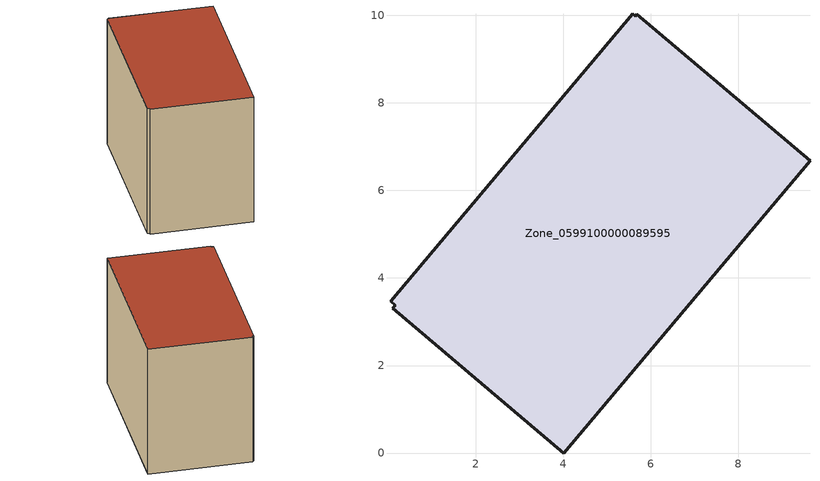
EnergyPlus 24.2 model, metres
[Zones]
Zone_0599100000089595
 floor ground (C_G): 9.64,6.68 4.01,0 0.11,3.31 0.17,3.38 0.05,3.46 5.59,10.03 5.64,9.98 5.68,10.03 z0
 wall outside (C_F): 4.01,0 9.64,6.68 5.68,10.03 5.64,9.98 5.59,10.03 0.05,3.46 0.17,3.38 0.11,3.31 4.01,0 z0:7.02
 roof outside (C_R): 5.64,9.98 5.59,10.03 0.05,3.46 0.17,3.38 0.11,3.31 4.01,0 9.64,6.68 5.68,10.03 z7.02
[BUILDING]
Pand.0599100000089595: North Axis=0; Terrain=City; Loads Convergence Tolerance Value=0.04; Temperature Convergence Tolerance Value=0.4; Solar Distribution=FullExterior; Maximum Number of Warmup Days=25; Minimum Number of Warmup Days=1
[Site:Location]
Rotterdam.The.Hague.AP_ZH_NLD Design_Conditions: Latitude=51.96; Longitude=4.45; Time Zone=1; Elevation=-4.5
[SITE:GROUNDTEMPERATURE:BUILDINGSURFACE]
18, 18, 18, 18, 18, 18, 18, 18, 18, 18, 18, 18
[MATERIAL] Thermal Absorptance=0.9; Solar Absorptance=0.7; Visible Absorptance=0.7
Name | Roughness | Thickness | Conductivity | Density | Specific Heat
G.TI.1946 | MediumSmooth | 0.15 | 1 | 540 | 1210
F.TI.1946 | Rough | 0.3 | 0.857143 | 1920 | 840
R.TI.1946 | MediumRough | 0.2 | 0.1 | 1500 | 1000
[CONSTRUCTION]
C_G: G.TI.1946
C_F: F.TI.1946
C_R: R.TI.1946
[ZONE]
Zone_0599100000089595: Type=1; Multiplier=1; Ceiling Height=Autocalculate; Volume=Autocalculate; Floor Area=autocalculate; Part of Total Floor Area=Yes
[ZONEINFILTRATION:DESIGNFLOWRATE]
Infil_Zone_0599100000089595: Zone or ZoneList or Space or SpaceList=Zone_0599100000089595; Schedule=AlwaysOn; Design Flow Rate Calculation Method=Flow/Area; Flow Rate per Floor Area=0.003; Constant Term Coefficient=1; Temperature Term Coefficient=0; Velocity Term Coefficient=0; Velocity Squared Term Coefficient=0
[HVACTEMPLATE:ZONE:IDEALLOADSAIRSYSTEM]
Zone_0599100000089595: Maximum Heating Supply Air Temperature=50; Minimum Cooling Supply Air Temperature=13; Maximum Heating Supply Air Humidity Ratio=0.0156; Minimum Cooling Supply Air Humidity Ratio=0.0077; Heating Limit=NoLimit; Cooling Limit=NoLimit; Dehumidification Control Type=ConstantSensibleHeatRatio; Cooling Sensible Heat Ratio=0.7; Dehumidification Setpoint=60; Humidification Control Type=None; Humidification Setpoint=30; Outdoor Air Method=None; Outdoor Air Flow Rate per Person=0.00944; Outdoor Air Flow Rate per Zone Floor Area=0; Outdoor Air Flow Rate per Zone=0; Demand Controlled Ventilation Type=None; Outdoor Air Economizer Type=NoEconomizer; Heat Recovery Type=None; Sensible Heat Recovery Effectiveness=0.7; Latent Heat Recovery Effectiveness=0.65
[ZONECONTROL:THERMOSTAT]
ThermostatControl_Zone_0599100000089595: Zone or ZoneList=Zone_0599100000089595; Control Type Schedule=DualSetpointControlType; Control 1=Thermostat_Zone_0599100000089595; Temperature Difference Between Cutout And Setpoint=0
[THERMOSTATSETPOINT:DUALSETPOINT]
Thermostat_Zone_0599100000089595: Heating Setpoint Temperature Schedule=HeatingSetpoint_Zone_0599100000089595; Cooling Setpoint Temperature Schedule=CoolingSetpoint_Zone_0599100000089595
[SCHEDULE:COMPACT]
HeatingSetpoint_Zone_0599100000089595: Through: 12/31, For: AllDays, Until: 24:00, 21
CoolingSetpoint_Zone_0599100000089595: Through: 12/31, For: AllDays, Until: 24:00, 24
DualSetpointControlType: Through: 12/31, For: AllDays, Until: 24:00, 4
AlwaysOn: Through: 12/31, For: AllDays, Until: 24:00, 1
